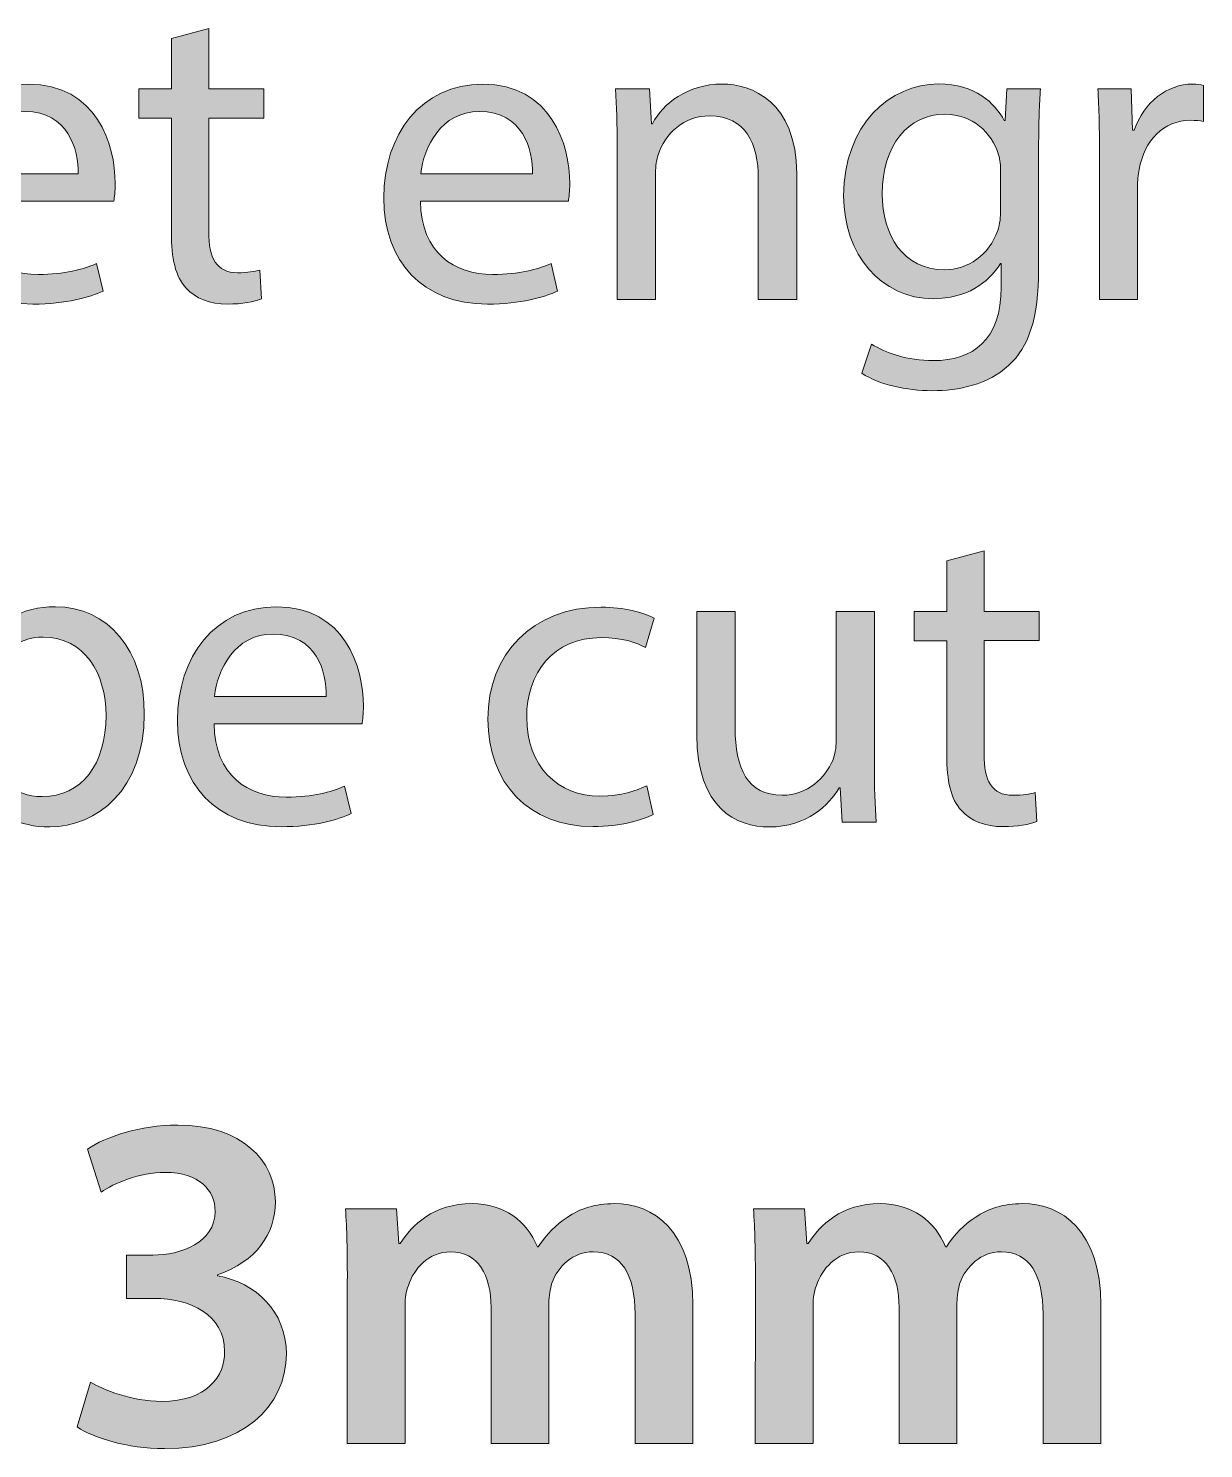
# Model space of a CAD drawing. Header units: inches. Extents: x 589 to 2016, y -1839 to -951.
# Drawn here: x 1854.86 to 1881.62, y -1511.79 to -1479.46 of the extents above; entities that cross this region are included whole.
import ezdxf

# ---------------------------------------------------------------- set-up
doc = ezdxf.new("R2010")
doc.units = ezdxf.units.IN
doc.header["$MEASUREMENT"] = 0
doc.layers.add('Layer 1', color=7, linetype='Continuous')

# ---------------------------------------------------------------- blocks, each defined once
blk = doc.blocks.new('block 115')
at = {"layer": 'Layer 1', "true_color": 0x010101}
h = blk.add_hatch(color=18, dxfattribs=at)
h.dxf.hatch_style = 2
edge = h.paths.add_edge_path()
edge.add_spline(control_points=[(1858.971, -1479.459), (1858.971, -1479.459), (1858.971, -1480.836), (1858.971, -1480.836), (1858.971, -1480.836), (1860.22, -1480.836), (1860.22, -1480.836), (1860.22, -1480.836), (1860.22, -1481.501), (1860.22, -1481.501), (1860.22, -1481.501), (1858.971, -1481.501), (1858.971, -1481.501), (1858.971, -1481.501), (1858.971, -1484.087), (1858.971, -1484.087), (1858.971, -1484.682), (1859.14, -1485.02), (1859.625, -1485.02), (1859.853, -1485.02), (1860.021, -1484.991), (1860.131, -1484.961), (1860.131, -1484.961), (1860.17, -1485.615), (1860.17, -1485.615), (1860.001, -1485.684), (1859.735, -1485.734), (1859.398, -1485.734), (1858.992, -1485.734), (1858.664, -1485.606), (1858.456, -1485.368), (1858.208, -1485.111), (1858.119, -1484.684), (1858.119, -1484.119), (1858.119, -1484.119), (1858.119, -1481.502), (1858.119, -1481.502), (1858.119, -1481.502), (1857.376, -1481.502), (1857.376, -1481.502), (1857.376, -1481.502), (1857.376, -1480.837), (1857.376, -1480.837), (1857.376, -1480.837), (1858.119, -1480.837), (1858.119, -1480.837), (1858.119, -1480.837), (1858.119, -1479.687), (1858.119, -1479.687), (1858.119, -1479.687), (1858.971, -1479.459), (1858.971, -1479.459)], knot_values=[0, 0, 0, 0, 1, 1, 1, 2, 2, 2, 3, 3, 3, 4, 4, 4, 5, 5, 5, 6, 6, 6, 7, 7, 7, 8, 8, 8, 9, 9, 9, 10, 10, 10, 11, 11, 11, 12, 12, 12, 13, 13, 13, 14, 14, 14, 15, 15, 15, 16, 16, 16, 17, 17, 17, 17], degree=3, periodic=1)
h = blk.add_hatch(color=18, dxfattribs=at)
h.dxf.hatch_style = 2
edge = h.paths.add_edge_path()
edge.add_spline(control_points=[(1853.438, -1483.393), (1853.459, -1484.574), (1854.211, -1485.059), (1855.084, -1485.059), (1855.709, -1485.059), (1856.086, -1484.949), (1856.414, -1484.812), (1856.414, -1484.812), (1856.563, -1485.437), (1856.563, -1485.437), (1856.256, -1485.577), (1855.73, -1485.734), (1854.967, -1485.734), (1853.49, -1485.734), (1852.608, -1484.763), (1852.608, -1483.317), (1852.608, -1481.87), (1853.46, -1480.73), (1854.858, -1480.73), (1856.423, -1480.73), (1856.84, -1482.107), (1856.84, -1482.99), (1856.84, -1483.168), (1856.82, -1483.306), (1856.811, -1483.394), (1856.811, -1483.394), (1853.438, -1483.393), (1853.438, -1483.393), (1853.438, -1483.393), (1853.438, -1483.393), (1853.438, -1483.393)], knot_values=[0, 0, 0, 0, 1, 1, 1, 2, 2, 2, 3, 3, 3, 4, 4, 4, 5, 5, 5, 6, 6, 6, 7, 7, 7, 8, 8, 8, 9, 9, 9, 10, 10, 10, 10], degree=3, periodic=1)
edge = h.paths.add_edge_path()
edge.add_spline(control_points=[(1855.996, -1482.77), (1856.006, -1482.215), (1855.769, -1481.351), (1854.787, -1481.351), (1853.904, -1481.351), (1853.517, -1482.165), (1853.449, -1482.77), (1853.449, -1482.77), (1855.996, -1482.77), (1855.996, -1482.77)], knot_values=[0, 0, 0, 0, 1, 1, 1, 2, 2, 2, 3, 3, 3, 3], degree=3, periodic=1)
h = blk.add_hatch(color=18, dxfattribs=at)
h.dxf.hatch_style = 2
edge = h.paths.add_edge_path()
edge.add_spline(control_points=[(1863.787, -1483.393), (1863.808, -1484.574), (1864.559, -1485.059), (1865.432, -1485.059), (1866.057, -1485.059), (1866.434, -1484.949), (1866.762, -1484.812), (1866.762, -1484.812), (1866.911, -1485.437), (1866.911, -1485.437), (1866.604, -1485.577), (1866.079, -1485.734), (1865.315, -1485.734), (1863.838, -1485.734), (1862.956, -1484.763), (1862.956, -1483.317), (1862.956, -1481.87), (1863.808, -1480.73), (1865.206, -1480.73), (1866.771, -1480.73), (1867.188, -1482.107), (1867.188, -1482.99), (1867.188, -1483.168), (1867.167, -1483.306), (1867.159, -1483.394), (1867.159, -1483.394), (1863.787, -1483.393), (1863.787, -1483.393), (1863.787, -1483.393), (1863.787, -1483.393), (1863.787, -1483.393)], knot_values=[0, 0, 0, 0, 1, 1, 1, 2, 2, 2, 3, 3, 3, 4, 4, 4, 5, 5, 5, 6, 6, 6, 7, 7, 7, 8, 8, 8, 9, 9, 9, 10, 10, 10, 10], degree=3, periodic=1)
edge = h.paths.add_edge_path()
edge.add_spline(control_points=[(1866.344, -1482.77), (1866.354, -1482.215), (1866.117, -1481.351), (1865.134, -1481.351), (1864.252, -1481.351), (1863.865, -1482.165), (1863.796, -1482.77), (1863.796, -1482.77), (1866.344, -1482.77), (1866.344, -1482.77)], knot_values=[0, 0, 0, 0, 1, 1, 1, 2, 2, 2, 3, 3, 3, 3], degree=3, periodic=1)
h = blk.add_hatch(color=18, dxfattribs=at)
h.dxf.hatch_style = 2
edge = h.paths.add_edge_path()
edge.add_spline(control_points=[(1868.268, -1482.136), (1868.268, -1481.64), (1868.259, -1481.232), (1868.229, -1480.836), (1868.229, -1480.836), (1869.001, -1480.836), (1869.001, -1480.836), (1869.001, -1480.836), (1869.052, -1481.628), (1869.052, -1481.628), (1869.052, -1481.628), (1869.072, -1481.628), (1869.072, -1481.628), (1869.31, -1481.173), (1869.866, -1480.726), (1870.658, -1480.726), (1871.324, -1480.726), (1872.355, -1481.123), (1872.355, -1482.769), (1872.355, -1482.769), (1872.355, -1485.632), (1872.355, -1485.632), (1872.355, -1485.632), (1871.482, -1485.632), (1871.482, -1485.632), (1871.482, -1485.632), (1871.482, -1482.867), (1871.482, -1482.867), (1871.482, -1482.095), (1871.194, -1481.449), (1870.372, -1481.449), (1869.796, -1481.449), (1869.35, -1481.854), (1869.203, -1482.34), (1869.163, -1482.45), (1869.143, -1482.598), (1869.143, -1482.746), (1869.143, -1482.746), (1869.143, -1485.631), (1869.143, -1485.631), (1869.143, -1485.631), (1868.269, -1485.631), (1868.269, -1485.631), (1868.269, -1485.631), (1868.268, -1482.136), (1868.268, -1482.136), (1868.268, -1482.136), (1868.268, -1482.136), (1868.268, -1482.136)], knot_values=[0, 0, 0, 0, 1, 1, 1, 2, 2, 2, 3, 3, 3, 4, 4, 4, 5, 5, 5, 6, 6, 6, 7, 7, 7, 8, 8, 8, 9, 9, 9, 10, 10, 10, 11, 11, 11, 12, 12, 12, 13, 13, 13, 14, 14, 14, 15, 15, 15, 16, 16, 16, 16], degree=3, periodic=1)
h = blk.add_hatch(color=18, dxfattribs=at)
h.dxf.hatch_style = 2
edge = h.paths.add_edge_path()
edge.add_spline(control_points=[(1877.903, -1480.836), (1877.881, -1481.182), (1877.864, -1481.569), (1877.864, -1482.153), (1877.864, -1482.153), (1877.864, -1484.939), (1877.864, -1484.939), (1877.864, -1486.04), (1877.645, -1486.714), (1877.179, -1487.131), (1876.715, -1487.566), (1876.041, -1487.706), (1875.437, -1487.706), (1874.861, -1487.706), (1874.227, -1487.567), (1873.842, -1487.309), (1873.842, -1487.309), (1874.059, -1486.644), (1874.059, -1486.644), (1874.375, -1486.843), (1874.873, -1487.021), (1875.466, -1487.021), (1876.357, -1487.021), (1877.013, -1486.556), (1877.013, -1485.345), (1877.013, -1485.345), (1877.013, -1484.81), (1877.013, -1484.81), (1877.013, -1484.81), (1876.992, -1484.81), (1876.992, -1484.81), (1876.724, -1485.256), (1876.209, -1485.611), (1875.466, -1485.611), (1874.277, -1485.611), (1873.424, -1484.601), (1873.424, -1483.272), (1873.424, -1481.648), (1874.485, -1480.724), (1875.585, -1480.724), (1876.417, -1480.724), (1876.872, -1481.16), (1877.082, -1481.556), (1877.082, -1481.556), (1877.102, -1481.556), (1877.102, -1481.556), (1877.102, -1481.556), (1877.142, -1480.832), (1877.142, -1480.832), (1877.142, -1480.832), (1877.903, -1480.836), (1877.903, -1480.836), (1877.903, -1480.836), (1877.903, -1480.836), (1877.903, -1480.836)], knot_values=[0, 0, 0, 0, 1, 1, 1, 2, 2, 2, 3, 3, 3, 4, 4, 4, 5, 5, 5, 6, 6, 6, 7, 7, 7, 8, 8, 8, 9, 9, 9, 10, 10, 10, 11, 11, 11, 12, 12, 12, 13, 13, 13, 14, 14, 14, 15, 15, 15, 16, 16, 16, 17, 17, 17, 18, 18, 18, 18], degree=3, periodic=1)
edge = h.paths.add_edge_path()
edge.add_spline(control_points=[(1876.999, -1482.729), (1876.999, -1482.581), (1876.991, -1482.452), (1876.95, -1482.333), (1876.791, -1481.827), (1876.365, -1481.411), (1875.731, -1481.411), (1874.898, -1481.411), (1874.303, -1482.115), (1874.303, -1483.226), (1874.303, -1484.168), (1874.779, -1484.952), (1875.722, -1484.952), (1876.257, -1484.952), (1876.743, -1484.615), (1876.931, -1484.06), (1876.983, -1483.911), (1876.999, -1483.744), (1876.999, -1483.595), (1876.999, -1483.595), (1876.999, -1482.729), (1876.999, -1482.729), (1876.999, -1482.729), (1876.999, -1482.729), (1876.999, -1482.729)], knot_values=[0, 0, 0, 0, 1, 1, 1, 2, 2, 2, 3, 3, 3, 4, 4, 4, 5, 5, 5, 6, 6, 6, 7, 7, 7, 8, 8, 8, 8], degree=3, periodic=1)
h = blk.add_hatch(color=18, dxfattribs=at)
h.dxf.hatch_style = 2
edge = h.paths.add_edge_path()
edge.add_spline(control_points=[(1879.25, -1482.333), (1879.25, -1481.767), (1879.241, -1481.282), (1879.211, -1480.837), (1879.211, -1480.837), (1879.974, -1480.837), (1879.974, -1480.837), (1879.974, -1480.837), (1880.004, -1481.778), (1880.004, -1481.778), (1880.004, -1481.778), (1880.042, -1481.778), (1880.042, -1481.778), (1880.26, -1481.134), (1880.786, -1480.727), (1881.371, -1480.727), (1881.469, -1480.727), (1881.54, -1480.736), (1881.62, -1480.757), (1881.62, -1480.757), (1881.62, -1481.58), (1881.62, -1481.58), (1881.53, -1481.558), (1881.441, -1481.55), (1881.321, -1481.55), (1880.707, -1481.55), (1880.27, -1482.014), (1880.153, -1482.67), (1880.132, -1482.789), (1880.114, -1482.927), (1880.114, -1483.075), (1880.114, -1483.075), (1880.114, -1485.633), (1880.114, -1485.633), (1880.114, -1485.633), (1879.252, -1485.633), (1879.252, -1485.633), (1879.252, -1485.633), (1879.25, -1482.333), (1879.25, -1482.333), (1879.25, -1482.333), (1879.25, -1482.333), (1879.25, -1482.333)], knot_values=[0, 0, 0, 0, 1, 1, 1, 2, 2, 2, 3, 3, 3, 4, 4, 4, 5, 5, 5, 6, 6, 6, 7, 7, 7, 8, 8, 8, 9, 9, 9, 10, 10, 10, 11, 11, 11, 12, 12, 12, 13, 13, 13, 14, 14, 14, 14], degree=3, periodic=1)
h = blk.add_hatch(color=18, dxfattribs=at)
h.dxf.hatch_style = 2
edge = h.paths.add_edge_path()
edge.add_spline(control_points=[(1852.924, -1497.529), (1852.944, -1497.202), (1852.962, -1496.716), (1852.962, -1496.289), (1852.962, -1496.289), (1852.962, -1490.491), (1852.962, -1490.491), (1852.962, -1490.491), (1853.824, -1490.491), (1853.824, -1490.491), (1853.824, -1490.491), (1853.824, -1493.504), (1853.824, -1493.504), (1853.824, -1493.504), (1853.844, -1493.504), (1853.844, -1493.504), (1854.152, -1492.969), (1854.706, -1492.622), (1855.48, -1492.622), (1856.67, -1492.622), (1857.513, -1493.614), (1857.501, -1495.07), (1857.501, -1496.784), (1856.421, -1497.635), (1855.35, -1497.635), (1854.655, -1497.635), (1854.1, -1497.368), (1853.744, -1496.733), (1853.744, -1496.733), (1853.714, -1496.733), (1853.714, -1496.733), (1853.714, -1496.733), (1853.675, -1497.527), (1853.675, -1497.527), (1853.675, -1497.527), (1852.924, -1497.529), (1852.924, -1497.529), (1852.924, -1497.529), (1852.924, -1497.529), (1852.924, -1497.529)], knot_values=[0, 0, 0, 0, 1, 1, 1, 2, 2, 2, 3, 3, 3, 4, 4, 4, 5, 5, 5, 6, 6, 6, 7, 7, 7, 8, 8, 8, 9, 9, 9, 10, 10, 10, 11, 11, 11, 12, 12, 12, 13, 13, 13, 13], degree=3, periodic=1)
edge = h.paths.add_edge_path()
edge.add_spline(control_points=[(1853.826, -1495.605), (1853.826, -1495.715), (1853.847, -1495.823), (1853.866, -1495.922), (1854.035, -1496.526), (1854.539, -1496.944), (1855.174, -1496.944), (1856.086, -1496.944), (1856.631, -1496.201), (1856.631, -1495.099), (1856.631, -1494.137), (1856.137, -1493.314), (1855.203, -1493.314), (1854.608, -1493.314), (1854.053, -1493.72), (1853.875, -1494.384), (1853.853, -1494.483), (1853.824, -1494.602), (1853.824, -1494.742), (1853.824, -1494.742), (1853.826, -1495.605), (1853.826, -1495.605), (1853.826, -1495.605), (1853.826, -1495.605), (1853.826, -1495.605)], knot_values=[0, 0, 0, 0, 1, 1, 1, 2, 2, 2, 3, 3, 3, 4, 4, 4, 5, 5, 5, 6, 6, 6, 7, 7, 7, 8, 8, 8, 8], degree=3, periodic=1)
h = blk.add_hatch(color=18, dxfattribs=at)
h.dxf.hatch_style = 2
edge = h.paths.add_edge_path()
edge.add_spline(control_points=[(1876.623, -1491.353), (1876.623, -1491.353), (1876.623, -1492.73), (1876.623, -1492.73), (1876.623, -1492.73), (1877.873, -1492.73), (1877.873, -1492.73), (1877.873, -1492.73), (1877.873, -1493.395), (1877.873, -1493.395), (1877.873, -1493.395), (1876.623, -1493.395), (1876.623, -1493.395), (1876.623, -1493.395), (1876.623, -1495.982), (1876.623, -1495.982), (1876.623, -1496.577), (1876.792, -1496.914), (1877.277, -1496.914), (1877.505, -1496.914), (1877.674, -1496.884), (1877.784, -1496.855), (1877.784, -1496.855), (1877.822, -1497.509), (1877.822, -1497.509), (1877.654, -1497.577), (1877.388, -1497.628), (1877.051, -1497.628), (1876.645, -1497.628), (1876.317, -1497.5), (1876.109, -1497.262), (1875.861, -1497.004), (1875.772, -1496.578), (1875.772, -1496.012), (1875.772, -1496.012), (1875.772, -1493.396), (1875.772, -1493.396), (1875.772, -1493.396), (1875.028, -1493.396), (1875.028, -1493.396), (1875.028, -1493.396), (1875.028, -1492.731), (1875.028, -1492.731), (1875.028, -1492.731), (1875.772, -1492.731), (1875.772, -1492.731), (1875.772, -1492.731), (1875.772, -1491.581), (1875.772, -1491.581), (1875.772, -1491.581), (1876.623, -1491.353), (1876.623, -1491.353)], knot_values=[0, 0, 0, 0, 1, 1, 1, 2, 2, 2, 3, 3, 3, 4, 4, 4, 5, 5, 5, 6, 6, 6, 7, 7, 7, 8, 8, 8, 9, 9, 9, 10, 10, 10, 11, 11, 11, 12, 12, 12, 13, 13, 13, 14, 14, 14, 15, 15, 15, 16, 16, 16, 17, 17, 17, 17], degree=3, periodic=1)
h = blk.add_hatch(color=18, dxfattribs=at)
h.dxf.hatch_style = 2
edge = h.paths.add_edge_path()
edge.add_spline(control_points=[(1859.09, -1495.29), (1859.11, -1496.469), (1859.862, -1496.955), (1860.735, -1496.955), (1861.36, -1496.955), (1861.736, -1496.844), (1862.064, -1496.707), (1862.064, -1496.707), (1862.213, -1497.331), (1862.213, -1497.331), (1861.906, -1497.471), (1861.38, -1497.63), (1860.617, -1497.63), (1859.14, -1497.63), (1858.258, -1496.658), (1858.258, -1495.212), (1858.258, -1493.765), (1859.11, -1492.624), (1860.507, -1492.624), (1862.073, -1492.624), (1862.49, -1494.002), (1862.49, -1494.885), (1862.49, -1495.063), (1862.47, -1495.201), (1862.461, -1495.291), (1862.461, -1495.291), (1859.09, -1495.29), (1859.09, -1495.29), (1859.09, -1495.29), (1859.09, -1495.29), (1859.09, -1495.29)], knot_values=[0, 0, 0, 0, 1, 1, 1, 2, 2, 2, 3, 3, 3, 4, 4, 4, 5, 5, 5, 6, 6, 6, 7, 7, 7, 8, 8, 8, 9, 9, 9, 10, 10, 10, 10], degree=3, periodic=1)
edge = h.paths.add_edge_path()
edge.add_spline(control_points=[(1861.646, -1494.664), (1861.657, -1494.109), (1861.418, -1493.245), (1860.437, -1493.245), (1859.555, -1493.245), (1859.166, -1494.059), (1859.099, -1494.664), (1859.099, -1494.664), (1861.646, -1494.664), (1861.646, -1494.664)], knot_values=[0, 0, 0, 0, 1, 1, 1, 2, 2, 2, 3, 3, 3, 3], degree=3, periodic=1)
h = blk.add_hatch(color=18, dxfattribs=at)
h.dxf.hatch_style = 2
edge = h.paths.add_edge_path()
edge.add_spline(control_points=[(1869.091, -1497.35), (1868.863, -1497.47), (1868.358, -1497.628), (1867.714, -1497.628), (1866.266, -1497.628), (1865.325, -1496.647), (1865.325, -1495.18), (1865.325, -1493.703), (1866.336, -1492.632), (1867.903, -1492.632), (1868.42, -1492.632), (1868.875, -1492.761), (1869.114, -1492.88), (1869.114, -1492.88), (1868.915, -1493.554), (1868.915, -1493.554), (1868.706, -1493.434), (1868.379, -1493.326), (1867.904, -1493.326), (1866.805, -1493.326), (1866.208, -1494.139), (1866.208, -1495.141), (1866.208, -1496.251), (1866.921, -1496.935), (1867.875, -1496.935), (1868.37, -1496.935), (1868.698, -1496.807), (1868.944, -1496.697), (1868.944, -1496.697), (1869.091, -1497.35), (1869.091, -1497.35)], knot_values=[0, 0, 0, 0, 1, 1, 1, 2, 2, 2, 3, 3, 3, 4, 4, 4, 5, 5, 5, 6, 6, 6, 7, 7, 7, 8, 8, 8, 9, 9, 9, 10, 10, 10, 10], degree=3, periodic=1)
h = blk.add_hatch(color=18, dxfattribs=at)
h.dxf.hatch_style = 2
edge = h.paths.add_edge_path()
edge.add_spline(control_points=[(1874.126, -1496.22), (1874.126, -1496.716), (1874.135, -1497.152), (1874.165, -1497.529), (1874.165, -1497.529), (1873.393, -1497.529), (1873.393, -1497.529), (1873.393, -1497.529), (1873.342, -1496.746), (1873.342, -1496.746), (1873.342, -1496.746), (1873.321, -1496.746), (1873.321, -1496.746), (1873.094, -1497.132), (1872.587, -1497.636), (1871.736, -1497.636), (1870.981, -1497.636), (1870.082, -1497.22), (1870.082, -1495.535), (1870.082, -1495.535), (1870.082, -1492.73), (1870.082, -1492.73), (1870.082, -1492.73), (1870.954, -1492.73), (1870.954, -1492.73), (1870.954, -1492.73), (1870.954, -1495.386), (1870.954, -1495.386), (1870.954, -1496.299), (1871.232, -1496.913), (1872.025, -1496.913), (1872.609, -1496.913), (1873.017, -1496.507), (1873.175, -1496.12), (1873.225, -1495.991), (1873.255, -1495.833), (1873.255, -1495.673), (1873.255, -1495.673), (1873.255, -1492.729), (1873.255, -1492.729), (1873.255, -1492.729), (1874.128, -1492.729), (1874.128, -1492.729), (1874.128, -1492.729), (1874.126, -1496.22), (1874.126, -1496.22), (1874.126, -1496.22), (1874.126, -1496.22), (1874.126, -1496.22)], knot_values=[0, 0, 0, 0, 1, 1, 1, 2, 2, 2, 3, 3, 3, 4, 4, 4, 5, 5, 5, 6, 6, 6, 7, 7, 7, 8, 8, 8, 9, 9, 9, 10, 10, 10, 11, 11, 11, 12, 12, 12, 13, 13, 13, 14, 14, 14, 15, 15, 15, 16, 16, 16, 16], degree=3, periodic=1)
at = {"layer": 'Layer 1', "lineweight": 0}
for points, knots in [([(1858.971, -1479.459), (1858.971, -1479.459), (1858.971, -1480.836), (1858.971, -1480.836), (1858.971, -1480.836), (1860.22, -1480.836), (1860.22, -1480.836), (1860.22, -1480.836), (1860.22, -1481.501), (1860.22, -1481.501), (1860.22, -1481.501), (1858.971, -1481.501), (1858.971, -1481.501), (1858.971, -1481.501), (1858.971, -1484.087), (1858.971, -1484.087), (1858.971, -1484.682), (1859.14, -1485.02), (1859.625, -1485.02), (1859.853, -1485.02), (1860.021, -1484.991), (1860.131, -1484.961), (1860.131, -1484.961), (1860.17, -1485.615), (1860.17, -1485.615), (1860.001, -1485.684), (1859.735, -1485.734), (1859.398, -1485.734), (1858.992, -1485.734), (1858.664, -1485.606), (1858.456, -1485.368), (1858.208, -1485.111), (1858.119, -1484.684), (1858.119, -1484.119), (1858.119, -1484.119), (1858.119, -1481.502), (1858.119, -1481.502), (1858.119, -1481.502), (1857.376, -1481.502), (1857.376, -1481.502), (1857.376, -1481.502), (1857.376, -1480.837), (1857.376, -1480.837), (1857.376, -1480.837), (1858.119, -1480.837), (1858.119, -1480.837), (1858.119, -1480.837), (1858.119, -1479.687), (1858.119, -1479.687), (1858.119, -1479.687), (1858.971, -1479.459), (1858.971, -1479.459)], [0, 0, 0, 0, 1, 1, 1, 2, 2, 2, 3, 3, 3, 4, 4, 4, 5, 5, 5, 6, 6, 6, 7, 7, 7, 8, 8, 8, 9, 9, 9, 10, 10, 10, 11, 11, 11, 12, 12, 12, 13, 13, 13, 14, 14, 14, 15, 15, 15, 16, 16, 16, 17, 17, 17, 17]), ([(1853.438, -1483.393), (1853.459, -1484.574), (1854.211, -1485.059), (1855.084, -1485.059), (1855.709, -1485.059), (1856.086, -1484.949), (1856.414, -1484.812), (1856.414, -1484.812), (1856.563, -1485.437), (1856.563, -1485.437), (1856.256, -1485.577), (1855.73, -1485.734), (1854.967, -1485.734), (1853.49, -1485.734), (1852.608, -1484.763), (1852.608, -1483.317), (1852.608, -1481.87), (1853.46, -1480.73), (1854.858, -1480.73), (1856.423, -1480.73), (1856.84, -1482.107), (1856.84, -1482.99), (1856.84, -1483.168), (1856.82, -1483.306), (1856.811, -1483.394), (1856.811, -1483.394), (1853.438, -1483.393), (1853.438, -1483.393), (1853.438, -1483.393), (1853.438, -1483.393), (1853.438, -1483.393)], [0, 0, 0, 0, 1, 1, 1, 2, 2, 2, 3, 3, 3, 4, 4, 4, 5, 5, 5, 6, 6, 6, 7, 7, 7, 8, 8, 8, 9, 9, 9, 10, 10, 10, 10]), ([(1863.787, -1483.393), (1863.808, -1484.574), (1864.559, -1485.059), (1865.432, -1485.059), (1866.057, -1485.059), (1866.434, -1484.949), (1866.762, -1484.812), (1866.762, -1484.812), (1866.911, -1485.437), (1866.911, -1485.437), (1866.604, -1485.577), (1866.079, -1485.734), (1865.315, -1485.734), (1863.838, -1485.734), (1862.956, -1484.763), (1862.956, -1483.317), (1862.956, -1481.87), (1863.808, -1480.73), (1865.206, -1480.73), (1866.771, -1480.73), (1867.188, -1482.107), (1867.188, -1482.99), (1867.188, -1483.168), (1867.167, -1483.306), (1867.159, -1483.394), (1867.159, -1483.394), (1863.787, -1483.393), (1863.787, -1483.393), (1863.787, -1483.393), (1863.787, -1483.393), (1863.787, -1483.393)], [0, 0, 0, 0, 1, 1, 1, 2, 2, 2, 3, 3, 3, 4, 4, 4, 5, 5, 5, 6, 6, 6, 7, 7, 7, 8, 8, 8, 9, 9, 9, 10, 10, 10, 10]), ([(1868.268, -1482.136), (1868.268, -1481.64), (1868.259, -1481.232), (1868.229, -1480.836), (1868.229, -1480.836), (1869.001, -1480.836), (1869.001, -1480.836), (1869.001, -1480.836), (1869.052, -1481.628), (1869.052, -1481.628), (1869.052, -1481.628), (1869.072, -1481.628), (1869.072, -1481.628), (1869.31, -1481.173), (1869.866, -1480.726), (1870.658, -1480.726), (1871.324, -1480.726), (1872.355, -1481.123), (1872.355, -1482.769), (1872.355, -1482.769), (1872.355, -1485.632), (1872.355, -1485.632), (1872.355, -1485.632), (1871.482, -1485.632), (1871.482, -1485.632), (1871.482, -1485.632), (1871.482, -1482.867), (1871.482, -1482.867), (1871.482, -1482.095), (1871.194, -1481.449), (1870.372, -1481.449), (1869.796, -1481.449), (1869.35, -1481.854), (1869.203, -1482.34), (1869.163, -1482.45), (1869.143, -1482.598), (1869.143, -1482.746), (1869.143, -1482.746), (1869.143, -1485.631), (1869.143, -1485.631), (1869.143, -1485.631), (1868.269, -1485.631), (1868.269, -1485.631), (1868.269, -1485.631), (1868.268, -1482.136), (1868.268, -1482.136), (1868.268, -1482.136), (1868.268, -1482.136), (1868.268, -1482.136)], [0, 0, 0, 0, 1, 1, 1, 2, 2, 2, 3, 3, 3, 4, 4, 4, 5, 5, 5, 6, 6, 6, 7, 7, 7, 8, 8, 8, 9, 9, 9, 10, 10, 10, 11, 11, 11, 12, 12, 12, 13, 13, 13, 14, 14, 14, 15, 15, 15, 16, 16, 16, 16]), ([(1877.903, -1480.836), (1877.881, -1481.182), (1877.864, -1481.569), (1877.864, -1482.153), (1877.864, -1482.153), (1877.864, -1484.939), (1877.864, -1484.939), (1877.864, -1486.04), (1877.645, -1486.714), (1877.179, -1487.131), (1876.715, -1487.566), (1876.041, -1487.706), (1875.437, -1487.706), (1874.861, -1487.706), (1874.227, -1487.567), (1873.842, -1487.309), (1873.842, -1487.309), (1874.059, -1486.644), (1874.059, -1486.644), (1874.375, -1486.843), (1874.873, -1487.021), (1875.466, -1487.021), (1876.357, -1487.021), (1877.013, -1486.556), (1877.013, -1485.345), (1877.013, -1485.345), (1877.013, -1484.81), (1877.013, -1484.81), (1877.013, -1484.81), (1876.992, -1484.81), (1876.992, -1484.81), (1876.724, -1485.256), (1876.209, -1485.611), (1875.466, -1485.611), (1874.277, -1485.611), (1873.424, -1484.601), (1873.424, -1483.272), (1873.424, -1481.648), (1874.485, -1480.724), (1875.585, -1480.724), (1876.417, -1480.724), (1876.872, -1481.16), (1877.082, -1481.556), (1877.082, -1481.556), (1877.102, -1481.556), (1877.102, -1481.556), (1877.102, -1481.556), (1877.142, -1480.832), (1877.142, -1480.832), (1877.142, -1480.832), (1877.903, -1480.836), (1877.903, -1480.836), (1877.903, -1480.836), (1877.903, -1480.836), (1877.903, -1480.836)], [0, 0, 0, 0, 1, 1, 1, 2, 2, 2, 3, 3, 3, 4, 4, 4, 5, 5, 5, 6, 6, 6, 7, 7, 7, 8, 8, 8, 9, 9, 9, 10, 10, 10, 11, 11, 11, 12, 12, 12, 13, 13, 13, 14, 14, 14, 15, 15, 15, 16, 16, 16, 17, 17, 17, 18, 18, 18, 18]), ([(1879.25, -1482.333), (1879.25, -1481.767), (1879.241, -1481.282), (1879.211, -1480.837), (1879.211, -1480.837), (1879.974, -1480.837), (1879.974, -1480.837), (1879.974, -1480.837), (1880.004, -1481.778), (1880.004, -1481.778), (1880.004, -1481.778), (1880.042, -1481.778), (1880.042, -1481.778), (1880.26, -1481.134), (1880.786, -1480.727), (1881.371, -1480.727), (1881.469, -1480.727), (1881.54, -1480.736), (1881.62, -1480.757), (1881.62, -1480.757), (1881.62, -1481.58), (1881.62, -1481.58), (1881.53, -1481.558), (1881.441, -1481.55), (1881.321, -1481.55), (1880.707, -1481.55), (1880.27, -1482.014), (1880.153, -1482.67), (1880.132, -1482.789), (1880.114, -1482.927), (1880.114, -1483.075), (1880.114, -1483.075), (1880.114, -1485.633), (1880.114, -1485.633), (1880.114, -1485.633), (1879.252, -1485.633), (1879.252, -1485.633), (1879.252, -1485.633), (1879.25, -1482.333), (1879.25, -1482.333), (1879.25, -1482.333), (1879.25, -1482.333), (1879.25, -1482.333)], [0, 0, 0, 0, 1, 1, 1, 2, 2, 2, 3, 3, 3, 4, 4, 4, 5, 5, 5, 6, 6, 6, 7, 7, 7, 8, 8, 8, 9, 9, 9, 10, 10, 10, 11, 11, 11, 12, 12, 12, 13, 13, 13, 14, 14, 14, 14]), ([(1855.996, -1482.77), (1856.006, -1482.215), (1855.769, -1481.351), (1854.787, -1481.351), (1853.904, -1481.351), (1853.517, -1482.165), (1853.449, -1482.77), (1853.449, -1482.77), (1855.996, -1482.77), (1855.996, -1482.77)], [0, 0, 0, 0, 1, 1, 1, 2, 2, 2, 3, 3, 3, 3]), ([(1866.344, -1482.77), (1866.354, -1482.215), (1866.117, -1481.351), (1865.134, -1481.351), (1864.252, -1481.351), (1863.865, -1482.165), (1863.796, -1482.77), (1863.796, -1482.77), (1866.344, -1482.77), (1866.344, -1482.77)], [0, 0, 0, 0, 1, 1, 1, 2, 2, 2, 3, 3, 3, 3]), ([(1876.999, -1482.729), (1876.999, -1482.581), (1876.991, -1482.452), (1876.95, -1482.333), (1876.791, -1481.827), (1876.365, -1481.411), (1875.731, -1481.411), (1874.898, -1481.411), (1874.303, -1482.115), (1874.303, -1483.226), (1874.303, -1484.168), (1874.779, -1484.952), (1875.722, -1484.952), (1876.257, -1484.952), (1876.743, -1484.615), (1876.931, -1484.06), (1876.983, -1483.911), (1876.999, -1483.744), (1876.999, -1483.595), (1876.999, -1483.595), (1876.999, -1482.729), (1876.999, -1482.729), (1876.999, -1482.729), (1876.999, -1482.729), (1876.999, -1482.729)], [0, 0, 0, 0, 1, 1, 1, 2, 2, 2, 3, 3, 3, 4, 4, 4, 5, 5, 5, 6, 6, 6, 7, 7, 7, 8, 8, 8, 8]), ([(1852.924, -1497.529), (1852.944, -1497.202), (1852.962, -1496.716), (1852.962, -1496.289), (1852.962, -1496.289), (1852.962, -1490.491), (1852.962, -1490.491), (1852.962, -1490.491), (1853.824, -1490.491), (1853.824, -1490.491), (1853.824, -1490.491), (1853.824, -1493.504), (1853.824, -1493.504), (1853.824, -1493.504), (1853.844, -1493.504), (1853.844, -1493.504), (1854.152, -1492.969), (1854.706, -1492.622), (1855.48, -1492.622), (1856.67, -1492.622), (1857.513, -1493.614), (1857.501, -1495.07), (1857.501, -1496.784), (1856.421, -1497.635), (1855.35, -1497.635), (1854.655, -1497.635), (1854.1, -1497.368), (1853.744, -1496.733), (1853.744, -1496.733), (1853.714, -1496.733), (1853.714, -1496.733), (1853.714, -1496.733), (1853.675, -1497.527), (1853.675, -1497.527), (1853.675, -1497.527), (1852.924, -1497.529), (1852.924, -1497.529), (1852.924, -1497.529), (1852.924, -1497.529), (1852.924, -1497.529)], [0, 0, 0, 0, 1, 1, 1, 2, 2, 2, 3, 3, 3, 4, 4, 4, 5, 5, 5, 6, 6, 6, 7, 7, 7, 8, 8, 8, 9, 9, 9, 10, 10, 10, 11, 11, 11, 12, 12, 12, 13, 13, 13, 13]), ([(1876.623, -1491.353), (1876.623, -1491.353), (1876.623, -1492.73), (1876.623, -1492.73), (1876.623, -1492.73), (1877.873, -1492.73), (1877.873, -1492.73), (1877.873, -1492.73), (1877.873, -1493.395), (1877.873, -1493.395), (1877.873, -1493.395), (1876.623, -1493.395), (1876.623, -1493.395), (1876.623, -1493.395), (1876.623, -1495.982), (1876.623, -1495.982), (1876.623, -1496.577), (1876.792, -1496.914), (1877.277, -1496.914), (1877.505, -1496.914), (1877.674, -1496.884), (1877.784, -1496.855), (1877.784, -1496.855), (1877.822, -1497.509), (1877.822, -1497.509), (1877.654, -1497.577), (1877.388, -1497.628), (1877.051, -1497.628), (1876.645, -1497.628), (1876.317, -1497.5), (1876.109, -1497.262), (1875.861, -1497.004), (1875.772, -1496.578), (1875.772, -1496.012), (1875.772, -1496.012), (1875.772, -1493.396), (1875.772, -1493.396), (1875.772, -1493.396), (1875.028, -1493.396), (1875.028, -1493.396), (1875.028, -1493.396), (1875.028, -1492.731), (1875.028, -1492.731), (1875.028, -1492.731), (1875.772, -1492.731), (1875.772, -1492.731), (1875.772, -1492.731), (1875.772, -1491.581), (1875.772, -1491.581), (1875.772, -1491.581), (1876.623, -1491.353), (1876.623, -1491.353)], [0, 0, 0, 0, 1, 1, 1, 2, 2, 2, 3, 3, 3, 4, 4, 4, 5, 5, 5, 6, 6, 6, 7, 7, 7, 8, 8, 8, 9, 9, 9, 10, 10, 10, 11, 11, 11, 12, 12, 12, 13, 13, 13, 14, 14, 14, 15, 15, 15, 16, 16, 16, 17, 17, 17, 17]), ([(1859.09, -1495.29), (1859.11, -1496.469), (1859.862, -1496.955), (1860.735, -1496.955), (1861.36, -1496.955), (1861.736, -1496.844), (1862.064, -1496.707), (1862.064, -1496.707), (1862.213, -1497.331), (1862.213, -1497.331), (1861.906, -1497.471), (1861.38, -1497.63), (1860.617, -1497.63), (1859.14, -1497.63), (1858.258, -1496.658), (1858.258, -1495.212), (1858.258, -1493.765), (1859.11, -1492.624), (1860.507, -1492.624), (1862.073, -1492.624), (1862.49, -1494.002), (1862.49, -1494.885), (1862.49, -1495.063), (1862.47, -1495.201), (1862.461, -1495.291), (1862.461, -1495.291), (1859.09, -1495.29), (1859.09, -1495.29), (1859.09, -1495.29), (1859.09, -1495.29), (1859.09, -1495.29)], [0, 0, 0, 0, 1, 1, 1, 2, 2, 2, 3, 3, 3, 4, 4, 4, 5, 5, 5, 6, 6, 6, 7, 7, 7, 8, 8, 8, 9, 9, 9, 10, 10, 10, 10]), ([(1869.091, -1497.35), (1868.863, -1497.47), (1868.358, -1497.628), (1867.714, -1497.628), (1866.266, -1497.628), (1865.325, -1496.647), (1865.325, -1495.18), (1865.325, -1493.703), (1866.336, -1492.632), (1867.903, -1492.632), (1868.42, -1492.632), (1868.875, -1492.761), (1869.114, -1492.88), (1869.114, -1492.88), (1868.915, -1493.554), (1868.915, -1493.554), (1868.706, -1493.434), (1868.379, -1493.326), (1867.904, -1493.326), (1866.805, -1493.326), (1866.208, -1494.139), (1866.208, -1495.141), (1866.208, -1496.251), (1866.921, -1496.935), (1867.875, -1496.935), (1868.37, -1496.935), (1868.698, -1496.807), (1868.944, -1496.697), (1868.944, -1496.697), (1869.091, -1497.35), (1869.091, -1497.35)], [0, 0, 0, 0, 1, 1, 1, 2, 2, 2, 3, 3, 3, 4, 4, 4, 5, 5, 5, 6, 6, 6, 7, 7, 7, 8, 8, 8, 9, 9, 9, 10, 10, 10, 10]), ([(1874.126, -1496.22), (1874.126, -1496.716), (1874.135, -1497.152), (1874.165, -1497.529), (1874.165, -1497.529), (1873.393, -1497.529), (1873.393, -1497.529), (1873.393, -1497.529), (1873.342, -1496.746), (1873.342, -1496.746), (1873.342, -1496.746), (1873.321, -1496.746), (1873.321, -1496.746), (1873.094, -1497.132), (1872.587, -1497.636), (1871.736, -1497.636), (1870.981, -1497.636), (1870.082, -1497.22), (1870.082, -1495.535), (1870.082, -1495.535), (1870.082, -1492.73), (1870.082, -1492.73), (1870.082, -1492.73), (1870.954, -1492.73), (1870.954, -1492.73), (1870.954, -1492.73), (1870.954, -1495.386), (1870.954, -1495.386), (1870.954, -1496.299), (1871.232, -1496.913), (1872.025, -1496.913), (1872.609, -1496.913), (1873.017, -1496.507), (1873.175, -1496.12), (1873.225, -1495.991), (1873.255, -1495.833), (1873.255, -1495.673), (1873.255, -1495.673), (1873.255, -1492.729), (1873.255, -1492.729), (1873.255, -1492.729), (1874.128, -1492.729), (1874.128, -1492.729), (1874.128, -1492.729), (1874.126, -1496.22), (1874.126, -1496.22), (1874.126, -1496.22), (1874.126, -1496.22), (1874.126, -1496.22)], [0, 0, 0, 0, 1, 1, 1, 2, 2, 2, 3, 3, 3, 4, 4, 4, 5, 5, 5, 6, 6, 6, 7, 7, 7, 8, 8, 8, 9, 9, 9, 10, 10, 10, 11, 11, 11, 12, 12, 12, 13, 13, 13, 14, 14, 14, 15, 15, 15, 16, 16, 16, 16]), ([(1853.826, -1495.605), (1853.826, -1495.715), (1853.847, -1495.823), (1853.866, -1495.922), (1854.035, -1496.526), (1854.539, -1496.944), (1855.174, -1496.944), (1856.086, -1496.944), (1856.631, -1496.201), (1856.631, -1495.099), (1856.631, -1494.137), (1856.137, -1493.314), (1855.203, -1493.314), (1854.608, -1493.314), (1854.053, -1493.72), (1853.875, -1494.384), (1853.853, -1494.483), (1853.824, -1494.602), (1853.824, -1494.742), (1853.824, -1494.742), (1853.826, -1495.605), (1853.826, -1495.605), (1853.826, -1495.605), (1853.826, -1495.605), (1853.826, -1495.605)], [0, 0, 0, 0, 1, 1, 1, 2, 2, 2, 3, 3, 3, 4, 4, 4, 5, 5, 5, 6, 6, 6, 7, 7, 7, 8, 8, 8, 8]), ([(1861.646, -1494.664), (1861.657, -1494.109), (1861.418, -1493.245), (1860.437, -1493.245), (1859.555, -1493.245), (1859.166, -1494.059), (1859.099, -1494.664), (1859.099, -1494.664), (1861.646, -1494.664), (1861.646, -1494.664)], [0, 0, 0, 0, 1, 1, 1, 2, 2, 2, 3, 3, 3, 3])]:
    blk.add_open_spline(points, degree=3, knots=knots, dxfattribs=at)
blk = doc.blocks.new('block 116')
at = {"layer": 'Layer 1', "true_color": 0x010101}
h = blk.add_hatch(color=18, dxfattribs=at)
h.dxf.hatch_style = 2
edge = h.paths.add_edge_path()
edge.add_spline(control_points=[(1856.275, -1510.274), (1856.549, -1510.438), (1857.219, -1510.712), (1857.898, -1510.712), (1858.927, -1510.712), (1859.345, -1510.131), (1859.331, -1509.573), (1859.331, -1508.729), (1858.544, -1508.368), (1857.722, -1508.368), (1857.722, -1508.368), (1857.097, -1508.368), (1857.097, -1508.368), (1857.097, -1508.368), (1857.097, -1507.382), (1857.097, -1507.382), (1857.097, -1507.382), (1857.7, -1507.382), (1857.7, -1507.382), (1858.324, -1507.382), (1859.115, -1507.097), (1859.115, -1506.385), (1859.115, -1505.904), (1858.753, -1505.498), (1857.976, -1505.498), (1857.395, -1505.498), (1856.814, -1505.749), (1856.518, -1505.946), (1856.518, -1505.946), (1856.212, -1504.97), (1856.212, -1504.97), (1856.617, -1504.684), (1857.406, -1504.422), (1858.262, -1504.422), (1859.728, -1504.422), (1860.486, -1505.233), (1860.486, -1506.164), (1860.486, -1506.909), (1860.048, -1507.524), (1859.171, -1507.83), (1859.171, -1507.83), (1859.171, -1507.852), (1859.171, -1507.852), (1860.036, -1508.007), (1860.737, -1508.664), (1860.737, -1509.628), (1860.737, -1510.833), (1859.729, -1511.785), (1857.965, -1511.785), (1857.1, -1511.785), (1856.356, -1511.543), (1855.974, -1511.293), (1855.974, -1511.293), (1856.275, -1510.274), (1856.275, -1510.274)], knot_values=[0, 0, 0, 0, 1, 1, 1, 2, 2, 2, 3, 3, 3, 4, 4, 4, 5, 5, 5, 6, 6, 6, 7, 7, 7, 8, 8, 8, 9, 9, 9, 10, 10, 10, 11, 11, 11, 12, 12, 12, 13, 13, 13, 14, 14, 14, 15, 15, 15, 16, 16, 16, 17, 17, 17, 18, 18, 18, 18], degree=3, periodic=1)
h = blk.add_hatch(color=18, dxfattribs=at)
h.dxf.hatch_style = 2
edge = h.paths.add_edge_path()
edge.add_spline(control_points=[(1862.125, -1507.918), (1862.125, -1507.305), (1862.115, -1506.79), (1862.081, -1506.33), (1862.081, -1506.33), (1863.242, -1506.33), (1863.242, -1506.33), (1863.242, -1506.33), (1863.296, -1507.118), (1863.296, -1507.118), (1863.296, -1507.118), (1863.33, -1507.118), (1863.33, -1507.118), (1863.593, -1506.7), (1864.075, -1506.21), (1864.974, -1506.21), (1865.674, -1506.21), (1866.222, -1506.603), (1866.451, -1507.195), (1866.451, -1507.195), (1866.473, -1507.195), (1866.473, -1507.195), (1866.659, -1506.899), (1866.879, -1506.68), (1867.129, -1506.526), (1867.426, -1506.318), (1867.766, -1506.21), (1868.204, -1506.21), (1869.092, -1506.21), (1869.99, -1506.813), (1869.99, -1508.522), (1869.99, -1508.522), (1869.99, -1511.666), (1869.99, -1511.666), (1869.99, -1511.666), (1868.675, -1511.666), (1868.675, -1511.666), (1868.675, -1511.666), (1868.675, -1508.719), (1868.675, -1508.719), (1868.675, -1507.832), (1868.368, -1507.306), (1867.722, -1507.306), (1867.261, -1507.306), (1866.921, -1507.636), (1866.78, -1508.019), (1866.746, -1508.151), (1866.713, -1508.316), (1866.713, -1508.467), (1866.713, -1508.467), (1866.713, -1511.666), (1866.713, -1511.666), (1866.713, -1511.666), (1865.398, -1511.666), (1865.398, -1511.666), (1865.398, -1511.666), (1865.398, -1508.577), (1865.398, -1508.577), (1865.398, -1507.832), (1865.102, -1507.306), (1864.478, -1507.306), (1863.974, -1507.306), (1863.633, -1507.701), (1863.515, -1508.073), (1863.46, -1508.205), (1863.438, -1508.359), (1863.438, -1508.511), (1863.438, -1508.511), (1863.438, -1511.666), (1863.438, -1511.666), (1863.438, -1511.666), (1862.123, -1511.666), (1862.123, -1511.666), (1862.123, -1511.666), (1862.123, -1507.919), (1862.123, -1507.919), (1862.123, -1507.919), (1862.125, -1507.918), (1862.125, -1507.918), (1862.125, -1507.918), (1862.125, -1507.918), (1862.125, -1507.918)], knot_values=[0, 0, 0, 0, 1, 1, 1, 2, 2, 2, 3, 3, 3, 4, 4, 4, 5, 5, 5, 6, 6, 6, 7, 7, 7, 8, 8, 8, 9, 9, 9, 10, 10, 10, 11, 11, 11, 12, 12, 12, 13, 13, 13, 14, 14, 14, 15, 15, 15, 16, 16, 16, 17, 17, 17, 18, 18, 18, 19, 19, 19, 20, 20, 20, 21, 21, 21, 22, 22, 22, 23, 23, 23, 24, 24, 24, 25, 25, 25, 26, 26, 26, 27, 27, 27, 27], degree=3, periodic=1)
h = blk.add_hatch(color=18, dxfattribs=at)
h.dxf.hatch_style = 2
edge = h.paths.add_edge_path()
edge.add_spline(control_points=[(1871.415, -1507.918), (1871.415, -1507.305), (1871.405, -1506.79), (1871.371, -1506.33), (1871.371, -1506.33), (1872.532, -1506.33), (1872.532, -1506.33), (1872.532, -1506.33), (1872.587, -1507.118), (1872.587, -1507.118), (1872.587, -1507.118), (1872.62, -1507.118), (1872.62, -1507.118), (1872.882, -1506.7), (1873.364, -1506.21), (1874.263, -1506.21), (1874.965, -1506.21), (1875.512, -1506.603), (1875.741, -1507.195), (1875.741, -1507.195), (1875.764, -1507.195), (1875.764, -1507.195), (1875.95, -1506.899), (1876.168, -1506.68), (1876.421, -1506.526), (1876.717, -1506.318), (1877.055, -1506.21), (1877.494, -1506.21), (1878.383, -1506.21), (1879.28, -1506.813), (1879.28, -1508.522), (1879.28, -1508.522), (1879.28, -1511.666), (1879.28, -1511.666), (1879.28, -1511.666), (1877.965, -1511.666), (1877.965, -1511.666), (1877.965, -1511.666), (1877.965, -1508.719), (1877.965, -1508.719), (1877.965, -1507.832), (1877.658, -1507.306), (1877.012, -1507.306), (1876.552, -1507.306), (1876.211, -1507.636), (1876.07, -1508.019), (1876.036, -1508.151), (1876.004, -1508.316), (1876.004, -1508.467), (1876.004, -1508.467), (1876.004, -1511.666), (1876.004, -1511.666), (1876.004, -1511.666), (1874.688, -1511.666), (1874.688, -1511.666), (1874.688, -1511.666), (1874.688, -1508.577), (1874.688, -1508.577), (1874.688, -1507.832), (1874.392, -1507.306), (1873.769, -1507.306), (1873.264, -1507.306), (1872.924, -1507.701), (1872.805, -1508.073), (1872.751, -1508.205), (1872.729, -1508.359), (1872.729, -1508.511), (1872.729, -1508.511), (1872.729, -1511.666), (1872.729, -1511.666), (1872.729, -1511.666), (1871.413, -1511.666), (1871.413, -1511.666), (1871.413, -1511.666), (1871.415, -1507.918), (1871.415, -1507.918), (1871.415, -1507.918), (1871.415, -1507.918), (1871.415, -1507.918)], knot_values=[0, 0, 0, 0, 1, 1, 1, 2, 2, 2, 3, 3, 3, 4, 4, 4, 5, 5, 5, 6, 6, 6, 7, 7, 7, 8, 8, 8, 9, 9, 9, 10, 10, 10, 11, 11, 11, 12, 12, 12, 13, 13, 13, 14, 14, 14, 15, 15, 15, 16, 16, 16, 17, 17, 17, 18, 18, 18, 19, 19, 19, 20, 20, 20, 21, 21, 21, 22, 22, 22, 23, 23, 23, 24, 24, 24, 25, 25, 25, 26, 26, 26, 26], degree=3, periodic=1)
at = {"layer": 'Layer 1', "lineweight": 0}
for points, knots in [([(1856.275, -1510.274), (1856.549, -1510.438), (1857.219, -1510.712), (1857.898, -1510.712), (1858.927, -1510.712), (1859.345, -1510.131), (1859.331, -1509.573), (1859.331, -1508.729), (1858.544, -1508.368), (1857.722, -1508.368), (1857.722, -1508.368), (1857.097, -1508.368), (1857.097, -1508.368), (1857.097, -1508.368), (1857.097, -1507.382), (1857.097, -1507.382), (1857.097, -1507.382), (1857.7, -1507.382), (1857.7, -1507.382), (1858.324, -1507.382), (1859.115, -1507.097), (1859.115, -1506.385), (1859.115, -1505.904), (1858.753, -1505.498), (1857.976, -1505.498), (1857.395, -1505.498), (1856.814, -1505.749), (1856.518, -1505.946), (1856.518, -1505.946), (1856.212, -1504.97), (1856.212, -1504.97), (1856.617, -1504.684), (1857.406, -1504.422), (1858.262, -1504.422), (1859.728, -1504.422), (1860.486, -1505.233), (1860.486, -1506.164), (1860.486, -1506.909), (1860.048, -1507.524), (1859.171, -1507.83), (1859.171, -1507.83), (1859.171, -1507.852), (1859.171, -1507.852), (1860.036, -1508.007), (1860.737, -1508.664), (1860.737, -1509.628), (1860.737, -1510.833), (1859.729, -1511.785), (1857.965, -1511.785), (1857.1, -1511.785), (1856.356, -1511.543), (1855.974, -1511.293), (1855.974, -1511.293), (1856.275, -1510.274), (1856.275, -1510.274)], [0, 0, 0, 0, 1, 1, 1, 2, 2, 2, 3, 3, 3, 4, 4, 4, 5, 5, 5, 6, 6, 6, 7, 7, 7, 8, 8, 8, 9, 9, 9, 10, 10, 10, 11, 11, 11, 12, 12, 12, 13, 13, 13, 14, 14, 14, 15, 15, 15, 16, 16, 16, 17, 17, 17, 18, 18, 18, 18]), ([(1862.125, -1507.918), (1862.125, -1507.305), (1862.115, -1506.79), (1862.081, -1506.33), (1862.081, -1506.33), (1863.242, -1506.33), (1863.242, -1506.33), (1863.242, -1506.33), (1863.296, -1507.118), (1863.296, -1507.118), (1863.296, -1507.118), (1863.33, -1507.118), (1863.33, -1507.118), (1863.593, -1506.7), (1864.075, -1506.21), (1864.974, -1506.21), (1865.674, -1506.21), (1866.222, -1506.603), (1866.451, -1507.195), (1866.451, -1507.195), (1866.473, -1507.195), (1866.473, -1507.195), (1866.659, -1506.899), (1866.879, -1506.68), (1867.129, -1506.526), (1867.426, -1506.318), (1867.766, -1506.21), (1868.204, -1506.21), (1869.092, -1506.21), (1869.99, -1506.813), (1869.99, -1508.522), (1869.99, -1508.522), (1869.99, -1511.666), (1869.99, -1511.666), (1869.99, -1511.666), (1868.675, -1511.666), (1868.675, -1511.666), (1868.675, -1511.666), (1868.675, -1508.719), (1868.675, -1508.719), (1868.675, -1507.832), (1868.368, -1507.306), (1867.722, -1507.306), (1867.261, -1507.306), (1866.921, -1507.636), (1866.78, -1508.019), (1866.746, -1508.151), (1866.713, -1508.316), (1866.713, -1508.467), (1866.713, -1508.467), (1866.713, -1511.666), (1866.713, -1511.666), (1866.713, -1511.666), (1865.398, -1511.666), (1865.398, -1511.666), (1865.398, -1511.666), (1865.398, -1508.577), (1865.398, -1508.577), (1865.398, -1507.832), (1865.102, -1507.306), (1864.478, -1507.306), (1863.974, -1507.306), (1863.633, -1507.701), (1863.515, -1508.073), (1863.46, -1508.205), (1863.438, -1508.359), (1863.438, -1508.511), (1863.438, -1508.511), (1863.438, -1511.666), (1863.438, -1511.666), (1863.438, -1511.666), (1862.123, -1511.666), (1862.123, -1511.666), (1862.123, -1511.666), (1862.123, -1507.919), (1862.123, -1507.919), (1862.123, -1507.919), (1862.125, -1507.918), (1862.125, -1507.918), (1862.125, -1507.918), (1862.125, -1507.918), (1862.125, -1507.918)], [0, 0, 0, 0, 1, 1, 1, 2, 2, 2, 3, 3, 3, 4, 4, 4, 5, 5, 5, 6, 6, 6, 7, 7, 7, 8, 8, 8, 9, 9, 9, 10, 10, 10, 11, 11, 11, 12, 12, 12, 13, 13, 13, 14, 14, 14, 15, 15, 15, 16, 16, 16, 17, 17, 17, 18, 18, 18, 19, 19, 19, 20, 20, 20, 21, 21, 21, 22, 22, 22, 23, 23, 23, 24, 24, 24, 25, 25, 25, 26, 26, 26, 27, 27, 27, 27]), ([(1871.415, -1507.918), (1871.415, -1507.305), (1871.405, -1506.79), (1871.371, -1506.33), (1871.371, -1506.33), (1872.532, -1506.33), (1872.532, -1506.33), (1872.532, -1506.33), (1872.587, -1507.118), (1872.587, -1507.118), (1872.587, -1507.118), (1872.62, -1507.118), (1872.62, -1507.118), (1872.882, -1506.7), (1873.364, -1506.21), (1874.263, -1506.21), (1874.965, -1506.21), (1875.512, -1506.603), (1875.741, -1507.195), (1875.741, -1507.195), (1875.764, -1507.195), (1875.764, -1507.195), (1875.95, -1506.899), (1876.168, -1506.68), (1876.421, -1506.526), (1876.717, -1506.318), (1877.055, -1506.21), (1877.494, -1506.21), (1878.383, -1506.21), (1879.28, -1506.813), (1879.28, -1508.522), (1879.28, -1508.522), (1879.28, -1511.666), (1879.28, -1511.666), (1879.28, -1511.666), (1877.965, -1511.666), (1877.965, -1511.666), (1877.965, -1511.666), (1877.965, -1508.719), (1877.965, -1508.719), (1877.965, -1507.832), (1877.658, -1507.306), (1877.012, -1507.306), (1876.552, -1507.306), (1876.211, -1507.636), (1876.07, -1508.019), (1876.036, -1508.151), (1876.004, -1508.316), (1876.004, -1508.467), (1876.004, -1508.467), (1876.004, -1511.666), (1876.004, -1511.666), (1876.004, -1511.666), (1874.688, -1511.666), (1874.688, -1511.666), (1874.688, -1511.666), (1874.688, -1508.577), (1874.688, -1508.577), (1874.688, -1507.832), (1874.392, -1507.306), (1873.769, -1507.306), (1873.264, -1507.306), (1872.924, -1507.701), (1872.805, -1508.073), (1872.751, -1508.205), (1872.729, -1508.359), (1872.729, -1508.511), (1872.729, -1508.511), (1872.729, -1511.666), (1872.729, -1511.666), (1872.729, -1511.666), (1871.413, -1511.666), (1871.413, -1511.666), (1871.413, -1511.666), (1871.415, -1507.918), (1871.415, -1507.918), (1871.415, -1507.918), (1871.415, -1507.918), (1871.415, -1507.918)], [0, 0, 0, 0, 1, 1, 1, 2, 2, 2, 3, 3, 3, 4, 4, 4, 5, 5, 5, 6, 6, 6, 7, 7, 7, 8, 8, 8, 9, 9, 9, 10, 10, 10, 11, 11, 11, 12, 12, 12, 13, 13, 13, 14, 14, 14, 15, 15, 15, 16, 16, 16, 17, 17, 17, 18, 18, 18, 19, 19, 19, 20, 20, 20, 21, 21, 21, 22, 22, 22, 23, 23, 23, 24, 24, 24, 25, 25, 25, 26, 26, 26, 26])]:
    blk.add_open_spline(points, degree=3, knots=knots, dxfattribs=at)
blk = doc.blocks.new('block 113')
at = {"layer": 'Layer 1'}
for name in ['block 115', 'block 116']:
    blk.add_blockref(name, (0, 0), dxfattribs=at)

msp = doc.modelspace()

# ---------------------------------------------------------------- block references
at = {"layer": 'Layer 1'}
msp.add_blockref('block 113', (0, 0), dxfattribs=at)

doc.saveas('drawing.dxf')
